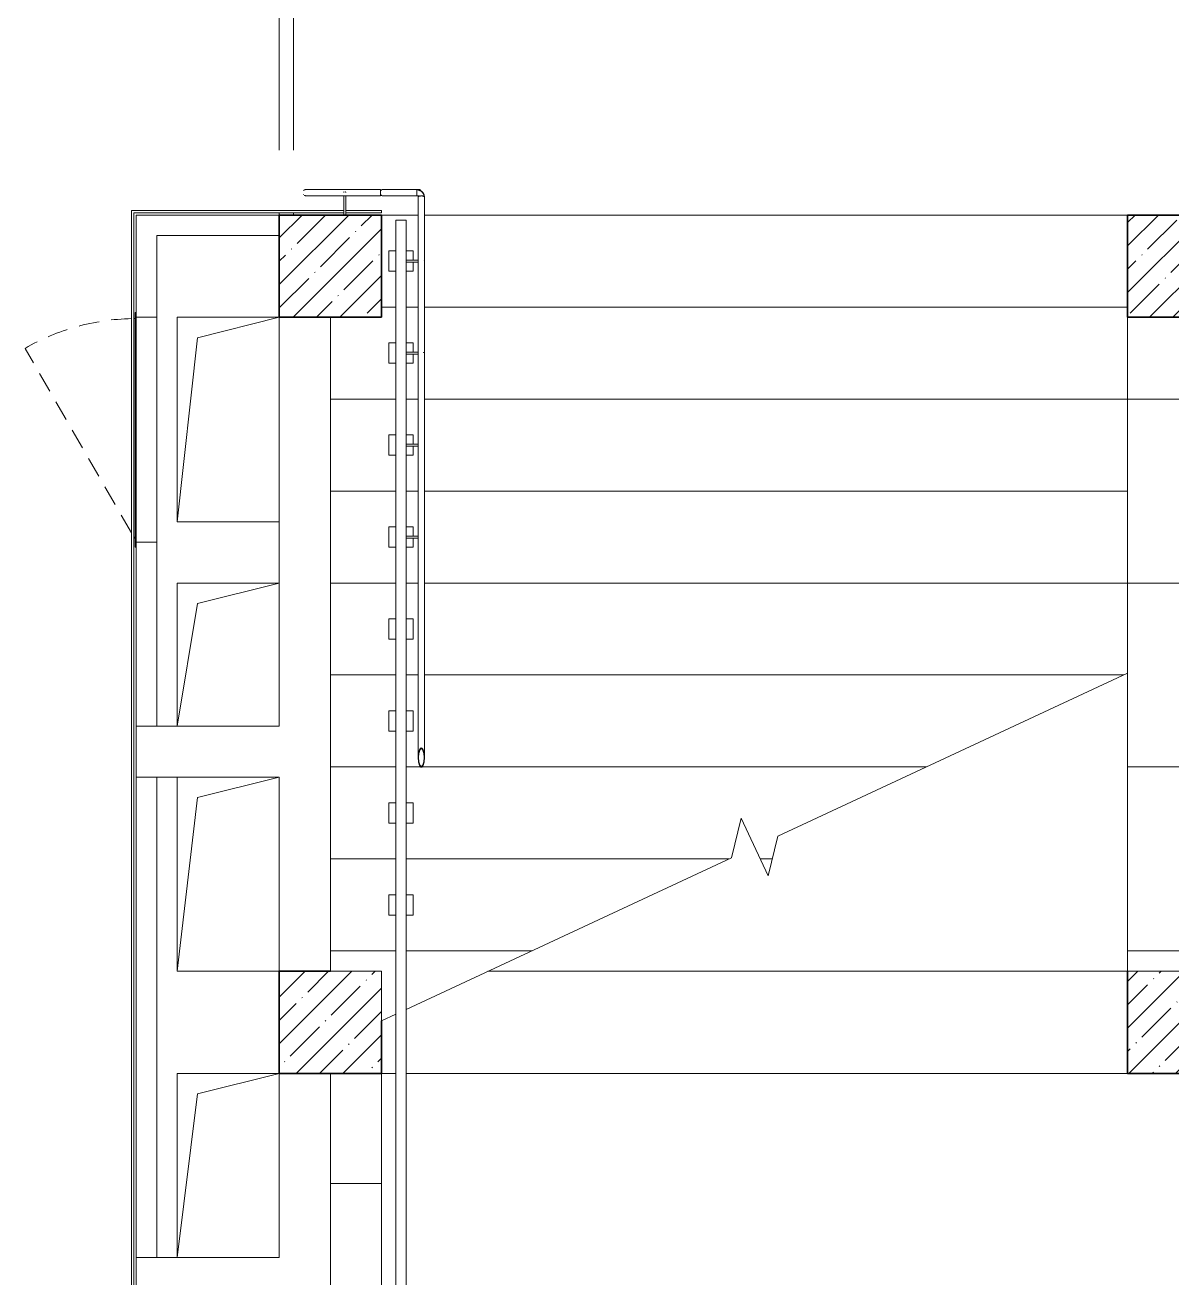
# Model space of a CAD drawing. Header units: millimetres. Extents: x 5993 to 95364, y 94667 to 143522.
# Drawn here: x 42504.1 to 42960.8, y 115850.9 to 116349.9 of the extents above; entities that cross this region are included whole.
import ezdxf

# ---------------------------------------------------------------- set-up
doc = ezdxf.new("R2010")
doc.units = ezdxf.units.MM
doc.linetypes.add('200_ШТРИХ__ш1_п0_6_', pattern=[160, 100, -60])
doc.linetypes.add('200_ШТРИХ_ш1п0_6_', pattern=[160, 100, -60])
for name, color, linetype, lineweight in [('0-2', 7, 'Continuous', 9), ('Контуры', 7, 'Continuous', 9), ('Линии свеса', 7, 'Continuous', 9), ('Линии-1', 7, '200_ШТРИХ_ш1п0_6_', 9), ('Марки вырезов', 7, 'Continuous', 9), ('Несущие колонны', 7, 'Continuous', 9), ('Несущие колонны-1', 7, 'Continuous', 35), ('Обобщенные модели', 7, 'Continuous', 9), ('Ограждение', 7, 'Continuous', 9), ('Ограждение-1', 7, 'Continuous', 20), ('Окна', 7, 'Continuous', 9), ('Открывание в плане-1', 7, '200_ШТРИХ__ш1_п0_6_', 9), ('Стены', 7, 'Continuous', 9), ('Стены-1', 7, 'Continuous', 13)]:
    doc.layers.add(name, color=color, linetype=linetype, lineweight=lineweight)

# ---------------------------------------------------------------- blocks, each defined once
blk = doc.blocks.new('BSC_Колонна _Прямоугольная - 500х500-V1-АИ2_01_План напольных покрытий и плинтусов 1го этажа _Часть 2_')
at = {"layer": 'Несущие колонны'}
h = blk.add_hatch(dxfattribs=at)
h.set_pattern_fill('FP_6', color=256, style=0, pattern_type=2)
h.set_pattern_definition([(45, (-12200, -28300), (-114.04925, 114.04925), []), (45, (-12085.95, -28300), (-114.04925, 114.04925), [201.613, -40.323, 3.353, -36.97])])
h.paths.add_polyline_path([(-250, -250), (250, -250), (250, 250), (-250, 250), (-250, 180.7)], flags=0)
at = {"layer": 'Несущие колонны-1'}
for p, q in [((250, 250), (-250, 250)), ((-250, 250), (-250, -250)), ((250, -250), (250, 250)), ((-250, -250), (250, -250))]:
    blk.add_line(p, q, dxfattribs=at)
blk = doc.blocks.new('BSC_Колонна _Прямоугольная - 500х700-V4-АИ2_01_План напольных покрытий и плинтусов 1го этажа _Часть 2_')
at = {"layer": 'Несущие колонны'}
h = blk.add_hatch(dxfattribs=at)
h.set_pattern_fill('FP_10', color=256, style=0, pattern_type=2)
h.set_pattern_definition([(315, (-24600, 16450), (114.04925, 114.04925), []), (315, (-24600, 16335.95), (114.04925, 114.04925), [201.613, -40.323, 3.353, -36.97])])
h.paths.add_polyline_path([(-250, 350), (-250, -350), (250, -350), (250, 350), (-195.6, 350)], flags=0)
at = {"layer": 'Несущие колонны-1'}
for p, q in [((250, 350), (-250, 350)), ((-250, 350), (-250, -350)), ((-250, -350), (-195.6, -350))]:
    blk.add_line(p, q, dxfattribs=at)
blk = doc.blocks.new('BSC_Колонна _Прямоугольная - 500х700-V5-АИ2_01_План напольных покрытий и плинтусов 1го этажа _Часть 2_')
at = {"layer": 'Несущие колонны'}
h = blk.add_hatch(dxfattribs=at)
h.set_pattern_fill('FP_11', color=256, style=0, pattern_type=2)
h.set_pattern_definition([(315, (-28300, 16450), (114.04925, 114.04925), []), (315, (-28300, 16335.95), (114.04925, 114.04925), [201.613, -40.323, 3.353, -36.97])])
h.paths.add_polyline_path([(-250, 350), (-250, -350), (250, -350), (250, 350)], flags=0)
at = {"layer": 'Несущие колонны-1'}
for p, q in [((250, 350), (-250, 350)), ((-250, 350), (-250, -350)), ((250, -350), (250, 350)), ((-250, -350), (250, -350))]:
    blk.add_line(p, q, dxfattribs=at)
blk = doc.blocks.new('AR_Отверстие прямоугольное _в плите_ - AR_Отверстие прямоугольное _в плите_-30552728-АИ2_01_План напольных покрытий и плинтусов 1го этажа _Часть 2_')
at = {"layer": 'Обобщенные модели'}
for p, q in [((250, 500), (-250, 500)), ((-250, 500), (-250, -500)), ((-150, 400), (250, 500)), ((-250, -500), (-150, 400)), ((-250, -500), (250, -500))]:
    blk.add_line(p, q, dxfattribs=at)
blk = doc.blocks.new('AR_Отверстие прямоугольное _в плите_ - AR_Отверстие прямоугольное _в плите_-30552824-АИ2_01_План напольных покрытий и плинтусов 1го этажа _Часть 2_')
at = {"layer": 'Обобщенные модели'}
for p, q in [((250, 350), (-250, 350)), ((-250, 350), (-250, -349.7)), ((-150, 250), (250, 350)), ((-250, -349.7), (-150, 250))]:
    blk.add_line(p, q, dxfattribs=at)
blk = doc.blocks.new('AR_Отверстие прямоугольное _в плите_ - AR_Отверстие прямоугольное _в плите_-30552826-АИ2_01_План напольных покрытий и плинтусов 1го этажа _Часть 2_')
at = {"layer": 'Обобщенные модели'}
for p, q in [((-250, 475), (-250, -475)), ((-150, 375), (250, 475)), ((-250, -475), (-150, 375)), ((-250, -475), (250, -475))]:
    blk.add_line(p, q, dxfattribs=at)
blk = doc.blocks.new('AR_Отверстие прямоугольное _в плите_ - AR_Отверстие прямоугольное _в плите_-30552785-АИ2_01_План напольных покрытий и плинтусов 1го этажа _Часть 2_')
at = {"layer": 'Обобщенные модели'}
for p, q in [((250, 450), (-250, 450)), ((-250, 450), (-250, -450)), ((-150, 350), (250, 450)), ((-250, -450), (-150, 350))]:
    blk.add_line(p, q, dxfattribs=at)
blk = doc.blocks.new('Ограждение_СКБ_Подвал1 - 145_Ограждение_СКБ_Актовый-27248847-АИ2_01_План напольных покрытий и плинтусов 1го этажа _Часть 2_')
at = {"layer": 'Ограждение'}
for p, q in [((-200, 25), (12160, 25)), ((-200, -25), (-200, 25)), ((12160, -25), (-200, -25))]:
    blk.add_line(p, q, dxfattribs=at)
blk = doc.blocks.new('О_Полоса_Трапеция прямоугольная_Прокат_ГОСТ 1032 - Крепежная пластина 2-27249182-АИ2_01_План напольных покрытий и плинтусов 1го этажа _Часть 2_')
at = {"layer": 'Ограждение'}
for p, q in [((0, 60), (0, 25)), ((100, 60), (0, 60)), ((100, 25), (100, 60)), ((0, -25), (0, -60)), ((100, -60), (0, -60)), ((100, -60), (100, -25))]:
    blk.add_line(p, q, dxfattribs=at)
blk = doc.blocks.new('О_Полоса_Трапеция прямоугольная_Прокат_ГОСТ 1032 - Крепежная пластина 2-V261-АИ2_01_План напольных покрытий и плинтусов 1го этажа _Часть 2_')
at = {"layer": 'Ограждение'}
for p, q in [((0, 60), (0, 25)), ((100, 60), (0, 60)), ((100, 25), (100, 60)), ((0, -25), (0, -60)), ((45.2, -60), (0, -60)), ((100, -60), (54.8, -60)), ((100, -60), (100, -25))]:
    blk.add_line(p, q, dxfattribs=at)
blk = doc.blocks.new('О_Кронштейн_Форма Г_Круг_ГОСТ 25903 - О_Кронштейн_Форма Г_Круг_ГОСТ 2590-2006 2-33587490-АИ2_01_План напольных покрытий и плинтусов 1го этажа _Часть 2_')
at = {"layer": 'Ограждение'}
for p, q in [((12627.5, 26980), (12570, 26980)), ((12570, 26970), (12627.5, 26970))]:
    blk.add_line(p, q, dxfattribs=at)
at = {"layer": 'Ограждение', "flags": 128}
for points in [[(12627.5, 26980), (12628.5, 26980), (12629.5, 26980)], [(12629.8, 26970), (12628.8, 26970), (12627.8, 26970), (12627.5, 26970)]]:
    blk.add_lwpolyline(points, dxfattribs=at)
blk = doc.blocks.new('О_Кронштейн_Форма Г_Круг_ГОСТ 25903 - О_Кронштейн_Форма Г_Круг_ГОСТ 2590-2006 2-V262-АИ2_01_План напольных покрытий и плинтусов 1го этажа _Часть 2_')
at = {"layer": 'Ограждение'}
for p, q in [((12627.5, 27880), (12570, 27880)), ((12570, 27870), (12627.5, 27870))]:
    blk.add_line(p, q, dxfattribs=at)
at = {"layer": 'Ограждение', "flags": 128}
for points in [[(12627.5, 27880), (12628.5, 27880), (12629.5, 27880)], [(12629.8, 27870), (12628.8, 27870), (12627.8, 27870), (12627.5, 27870)], [(12655, 27879.3), (12655.2, 27879.2), (12655.3, 27879.1), (12655.5, 27879), (12655.6, 27878.9), (12655.8, 27878.8), (12655.9, 27878.6), (12656.1, 27878.5), (12656.2, 27878.3), (12656.4, 27878.2), (12656.5, 27878), (12656.6, 27877.9), (12656.7, 27877.7), (12656.8, 27877.5), (12656.9, 27877.4), (12657, 27877.2), (12657.1, 27877), (12657.2, 27876.8), (12657.2, 27876.6), (12657.3, 27876.4), (12657.3, 27876.2)]]:
    blk.add_lwpolyline(points, dxfattribs=at)
blk = doc.blocks.new('О_Кронштейн_Форма Г_Круг_ГОСТ 25903 - О_Кронштейн_Форма Г_Круг_ГОСТ 2590-2006 2-V263-АИ2_01_План напольных покрытий и плинтусов 1го этажа _Часть 2_')
at = {"layer": 'Ограждение'}
for p, q in [((12627.5, 28330), (12570, 28330)), ((12570, 28320), (12627.5, 28320))]:
    blk.add_line(p, q, dxfattribs=at)
at = {"layer": 'Ограждение', "flags": 128}
for points in [[(12627.5, 28330), (12628.5, 28330), (12629.5, 28330)], [(12656.4, 28328.2), (12656.5, 28328), (12656.6, 28327.9), (12656.7, 28327.7)], [(12629.8, 28320), (12628.8, 28320), (12627.8, 28320), (12627.5, 28320)]]:
    blk.add_lwpolyline(points, dxfattribs=at)
blk = doc.blocks.new('О_Элемент поручня_Загиб_Труба_ГОСТ 87322 - О_Элемент поручня_Загиб_Труба_ГОСТ 8732-78-34865359-АИ2_01_План напольных покрытий и плинтусов 1го этажа _Часть 2_')
at = {"layer": 'Ограждение'}
for p, q in [((12622.7, 28664.8), (12622.7, 28675)), ((12622.7, 28645.8), (12622.7, 28664.8)), ((12622.7, 28645.3), (12622.7, 28645.8))]:
    blk.add_line(p, q, dxfattribs=at)
at = {"layer": 'Ограждение', "flags": 128}
for points in [[(12659.7, 28639.1), (12659.6, 28640.6), (12659.5, 28642.1), (12659.4, 28643.5), (12659.2, 28645), (12658.9, 28646.4), (12658.5, 28647.8), (12658.2, 28649.3), (12657.7, 28650.7), (12657.2, 28652), (12656.6, 28653.4), (12656, 28654.7), (12655.3, 28656), (12654.6, 28657.3), (12653.8, 28658.5), (12653, 28659.7), (12652.1, 28660.9), (12651.2, 28662), (12650.2, 28663.1), (12649.2, 28664.1), (12648.1, 28665.1), (12647.1, 28666.1), (12645.9, 28667), (12644.8, 28667.9), (12643.6, 28668.7), (12642.3, 28669.5), (12641.1, 28670.2), (12639.8, 28670.9), (12638.5, 28671.6), (12637.2, 28672.1), (12635.8, 28672.7), (12634.4, 28673.1), (12633.1, 28673.6), (12631.7, 28673.9), (12630.2, 28674.3), (12628.8, 28674.5), (12627.4, 28674.7), (12625.9, 28674.9), (12624.5, 28675), (12623, 28675), (12622.7, 28675)], [(12658.2, 28639.1), (12658.1, 28640.5), (12658, 28641.9), (12657.9, 28643.3), (12657.7, 28644.7), (12657.4, 28646.1), (12657.1, 28647.5), (12656.7, 28648.8), (12656.3, 28650.2), (12655.8, 28651.5), (12655.2, 28652.8), (12654.7, 28654), (12654, 28655.3), (12653.3, 28656.5), (12652.6, 28657.7), (12651.8, 28658.8), (12650.9, 28659.9), (12650, 28661), (12649.1, 28662.1), (12648.1, 28663.1), (12647.1, 28664), (12646.1, 28665), (12645, 28665.9), (12643.9, 28666.7), (12642.7, 28667.5), (12641.6, 28668.2), (12640.4, 28668.9), (12639.1, 28669.6), (12637.9, 28670.2), (12636.6, 28670.8), (12635.3, 28671.3), (12634, 28671.7), (12632.6, 28672.1), (12631.3, 28672.5), (12629.9, 28672.8), (12628.6, 28673), (12627.2, 28673.2), (12625.8, 28673.4), (12624.4, 28673.5), (12623, 28673.5), (12622.7, 28673.5)], [(12622.7, 28645), (12623, 28645), (12623.3, 28645), (12623.6, 28645), (12623.9, 28644.9), (12624.2, 28644.9), (12624.5, 28644.8), (12624.8, 28644.7), (12625.1, 28644.6), (12625.4, 28644.5), (12625.6, 28644.4), (12625.9, 28644.3), (12626.2, 28644.2), (12626.4, 28644.1), (12626.7, 28643.9), (12626.9, 28643.8), (12627.1, 28643.6), (12627.4, 28643.5), (12627.6, 28643.3), (12627.8, 28643.1), (12628, 28643), (12628.1, 28642.8), (12628.3, 28642.6), (12628.5, 28642.4), (12628.6, 28642.2), (12628.7, 28642), (12628.9, 28641.8), (12629, 28641.6), (12629.1, 28641.4), (12629.2, 28641.2), (12629.3, 28641), (12629.4, 28640.8), (12629.4, 28640.6), (12629.5, 28640.4), (12629.5, 28640.2), (12629.6, 28640), (12629.6, 28639.8), (12629.6, 28639.6), (12629.6, 28639.4), (12629.7, 28639.2), (12629.7, 28639.1)]]:
    blk.add_lwpolyline(points, dxfattribs=at)
at = {"layer": 'Ограждение'}
for major_axis, start_param, end_param in [((15, 0), 2.094395, 3.141593), ((-15, 0), 0, 0.261799), ((15, 0), 1.832596, 1.953651), ((15, 0), 1.308997, 1.570796)]:
    blk.add_ellipse((12644.7, 28639.1), major_axis=major_axis, ratio=0.316146, start_param=start_param, end_param=end_param, dxfattribs=at)
blk = doc.blocks.new('О_Элемент поручня_Маршевый_Труба_ГОСТ 8732-78 - О_Элемент поручня_Маршевый_Труба_ГОСТ 8732-78-33739345-АИ2_01_План напольных покрытий и плинтусов 1го этажа _Часть 2_')
at = {"layer": 'Ограждение'}
for p, q in [((-4.7, 30), (-2748.2, 30)), ((-2748.2, 0), (-4.7, 0))]:
    blk.add_line(p, q, dxfattribs=at)
for start_param, end_param in [(6.058786, 6.283185), (3.141593, 3.665191), (5.615583, 5.834386), (3.680523, 4.18879), (5.403631, 5.605988), (5.180232, 5.360339), (4.199543, 4.45059), (4.722369, 4.936788), (4.460609, 4.712389)]:
    blk.add_ellipse((-4.7, 15), major_axis=(0, 15), ratio=0.316146, start_param=start_param, end_param=end_param, dxfattribs=at)
at = {"layer": 'Ограждение-1', "flags": 128}
for points in [[(-2700.8, 15), (-2701.4, 17.3), (-2703.1, 19.6), (-2705.9, 21.8), (-2709.8, 23.8), (-2714.7, 25.6), (-2720.3, 27.1), (-2726.7, 28.4), (-2733.6, 29.3), (-2740.8, 29.8), (-2748.2, 30), (-2755.6, 29.8), (-2762.9, 29.3), (-2769.8, 28.4), (-2776.1, 27.1), (-2781.8, 25.6), (-2786.6, 23.8), (-2790.5, 21.8), (-2793.3, 19.6), (-2795.1, 17.3), (-2795.7, 15)], [(-2795.7, 15), (-2795.1, 12.7), (-2793.3, 10.4), (-2790.5, 8.2), (-2786.6, 6.2), (-2781.8, 4.4), (-2776.1, 2.9), (-2769.8, 1.6), (-2762.9, 0.7), (-2755.6, 0.2), (-2748.2, 0), (-2740.8, 0.2), (-2733.6, 0.7), (-2726.7, 1.6), (-2720.3, 2.9), (-2714.7, 4.4), (-2709.8, 6.2), (-2705.9, 8.2), (-2703.1, 10.4), (-2701.4, 12.7), (-2700.8, 15)], [(-2790.9, 15), (-2790.4, 17.1), (-2788.8, 19.2), (-2786.3, 21.1), (-2782.8, 22.9), (-2778.4, 24.5), (-2773.3, 25.9), (-2767.6, 27), (-2761.4, 27.8), (-2754.9, 28.3), (-2748.2, 28.5), (-2741.5, 28.3), (-2735, 27.8), (-2728.8, 27), (-2723.1, 25.9), (-2718, 24.5), (-2713.7, 22.9), (-2710.2, 21.1), (-2707.6, 19.2), (-2706, 17.1), (-2705.5, 15)], [(-2705.5, 15), (-2706, 12.9), (-2707.6, 10.8), (-2710.2, 8.9), (-2713.7, 7.1), (-2718, 5.5), (-2723.1, 4.1), (-2728.8, 3), (-2735, 2.2), (-2741.5, 1.7), (-2748.2, 1.5), (-2754.9, 1.7), (-2761.4, 2.2), (-2767.6, 3), (-2773.3, 4.1), (-2778.4, 5.5), (-2782.8, 7.1), (-2786.3, 8.9), (-2788.8, 10.8), (-2790.4, 12.9), (-2790.9, 15)]]:
    blk.add_lwpolyline(points, dxfattribs=at)
blk = doc.blocks.new('О_Кронштейн_Форма Г_Круг_ГОСТ 25903 - О_Кронштейн_Форма Г_Круг_ГОСТ 2590-2006 2-33754822-АИ2_01_План напольных покрытий и плинтусов 1го этажа _Часть 2_')
at = {"layer": 'Ограждение'}
for p, q in [((12265, 28635), (12265, 28550)), ((12275, 28550), (12275, 28635))]:
    blk.add_line(p, q, dxfattribs=at)
at = {"layer": 'Ограждение', "flags": 128}
for points in [[(12265, 28660.2), (12265, 28660.4), (12265, 28660.6), (12265.1, 28660.8), (12265.1, 28661), (12265.1, 28661.2), (12265.2, 28661.4), (12265.3, 28661.6), (12265.3, 28661.8), (12265.4, 28661.9), (12265.5, 28662.1), (12265.6, 28662.3), (12265.7, 28662.5), (12265.8, 28662.7), (12265.9, 28662.8), (12266, 28663), (12266.1, 28663.1), (12266.2, 28663.3), (12266.4, 28663.4), (12266.5, 28663.6), (12266.7, 28663.7), (12266.8, 28663.9), (12267, 28664), (12267.1, 28664.1), (12267.3, 28664.2), (12267.5, 28664.3), (12267.6, 28664.4)], [(12265, 28635), (12265, 28636), (12265, 28637), (12265, 28638), (12265, 28639), (12265, 28640), (12265, 28640.9), (12265, 28641.9), (12265, 28642.9), (12265, 28643.8), (12265, 28644.7)], [(12272.5, 28664.3), (12272.7, 28664.2), (12272.8, 28664.1), (12273, 28664), (12273.1, 28663.9), (12273.3, 28663.8), (12273.4, 28663.6), (12273.6, 28663.5), (12273.7, 28663.3), (12273.9, 28663.2), (12274, 28663), (12274.1, 28662.9), (12274.2, 28662.7), (12274.3, 28662.5), (12274.4, 28662.4), (12274.5, 28662.2), (12274.6, 28662), (12274.7, 28661.8), (12274.7, 28661.6), (12274.8, 28661.4), (12274.8, 28661.2), (12274.9, 28661), (12274.9, 28660.8), (12275, 28660.7), (12275, 28660.5), (12275, 28660.3), (12275, 28660.1)], [(12275, 28645), (12275, 28644.1), (12275, 28643.1), (12275, 28642.2), (12275, 28641.2), (12275, 28640.2), (12275, 28639.2), (12275, 28638.3), (12275, 28637.3), (12275, 28636.3), (12275, 28635.3), (12275, 28635)]]:
    blk.add_lwpolyline(points, dxfattribs=at)
blk = doc.blocks.new('О_Элемент поручня_Площадочный_Двухуровневый_ГОСТ 87322 - О_Элемент поручня_Площадочный_Двухуровневый_ГОСТ 8732-78-33676475-АИ2_01_План напольных покрытий и плинтусов 1го этажа _Часть 2_')
at = {"layer": 'Ограждение'}
for p, q in [((310, -10), (0, -10)), ((0, -25), (0, -10)), ((0, -40), (0, -25)), ((0, -40), (310, -40))]:
    blk.add_line(p, q, dxfattribs=at)
at = {"layer": 'Ограждение', "flags": 128}
for points in [[(310, -10), (312.2, -10), (314.4, -10)], [(365, -10), (365, -10), (364.8, -10), (364.6, -10), (364.3, -10), (363.9, -10), (363.4, -10), (362.9, -10), (362.2, -10), (361.5, -10), (360.7, -10), (359.8, -10), (358.8, -10), (357.7, -10), (356.6, -10), (355.4, -10), (354.1, -10), (352.8, -10), (351.3, -10), (349.9, -10), (348.3, -10), (346.7, -10), (345, -10), (343.3, -10), (341.5, -10), (339.7, -10), (337.8, -10), (335.9, -10), (334, -10), (332, -10), (329.9, -10), (327.9, -10), (325.8, -10), (323.6, -10), (321.5, -10), (319.3, -10), (317.2, -10), (315, -10), (312.8, -10), (310.6, -10), (310, -10)], [(310, -40), (312.2, -40), (314.4, -40), (316.6, -40), (318.8, -40), (320.9, -40), (323.1, -40), (325.2, -40), (327.3, -40), (329.4, -40), (331.4, -40), (333.4, -40), (335.4, -40), (337.3, -40), (339.2, -40), (341.1, -40), (342.8, -40), (344.6, -40), (346.3, -40), (347.9, -40), (349.5, -40), (351, -40), (352.4, -40), (353.8, -40), (355.1, -40), (356.3, -40), (357.4, -40), (358.5, -40), (359.5, -40), (360.4, -40), (361.3, -40), (362, -40), (362.7, -40), (363.3, -40), (363.8, -40), (364.2, -40), (364.5, -40), (364.8, -40), (364.9, -40), (365, -40), (365, -40)], [(315, -40), (312.8, -40), (310.6, -40)], [(315, -10), (316.6, -10), (318.8, -10), (320.9, -10), (323.1, -10), (325.2, -10), (327.3, -10), (329.4, -10), (331.4, -10), (333.4, -10), (335.4, -10), (337.3, -10), (339.2, -10), (341.1, -10), (342.8, -10), (344.1, -10)], [(343.3, -40), (341.5, -40), (339.7, -40), (337.8, -40), (335.9, -40), (334, -40), (332, -40), (329.9, -40), (327.9, -40), (325.8, -40), (323.6, -40), (321.5, -40), (319.3, -40), (317.2, -40), (315, -40)], [(344.6, -10), (346.3, -10), (347.9, -10), (349.5, -10), (351, -10), (352.4, -10), (353.8, -10), (355.1, -10), (356.3, -10), (357.4, -10), (358.5, -10), (359.5, -10), (360.4, -10), (361.3, -10), (362, -10), (362.7, -10), (363.3, -10), (363.8, -10), (364.2, -10), (364.5, -10), (364.8, -10), (364.9, -10), (365, -10), (365, -10)], [(365, -40), (365, -40), (364.8, -40), (364.6, -40), (364.3, -40), (363.9, -40), (363.4, -40), (362.9, -40), (362.2, -40), (361.5, -40), (360.7, -40), (359.8, -40), (358.8, -40), (357.7, -40), (356.6, -40), (355.4, -40), (354.1, -40), (352.8, -40), (351.3, -40), (349.9, -40), (348.3, -40), (346.7, -40), (345, -40)], [(365, -10), (365.6, -10), (366.2, -10), (366.8, -10.1), (367.4, -10.2), (368, -10.3), (368.6, -10.4), (369.1, -10.6), (369.7, -10.8), (370.3, -11), (370.8, -11.2), (371.4, -11.4), (371.9, -11.7), (372.5, -12)], [(372.6, -37.9), (372.1, -38.2), (371.5, -38.5), (371, -38.8), (370.4, -39), (369.9, -39.2), (369.3, -39.4), (368.7, -39.5), (368.1, -39.7), (367.5, -39.8), (367, -39.9), (366.4, -39.9), (365.8, -40), (365.2, -40), (365, -40)], [(375.8, -14.5), (376.2, -15), (376.6, -15.4), (376.9, -15.9), (377.3, -16.4)], [(377.4, -33.5), (377, -34), (376.7, -34.4), (376.3, -34.9), (375.9, -35.3)]]:
    blk.add_lwpolyline(points, dxfattribs=at)
blk = doc.blocks.new('О_Элемент поручня_Маршевый_Труба_ГОСТ 8732-78 - О_Элемент поручня_Маршевый_Труба_ГОСТ 8732-78-33739280-АИ2_01_План напольных покрытий и плинтусов 1го этажа _Часть 2_')
at = {"layer": 'Ограждение'}
for p, q in [((-7.5, 30), (-190.3, 30)), ((-192.5, 0), (-7.5, 0))]:
    blk.add_line(p, q, dxfattribs=at)
for centre, major_axis, start_param, end_param in [((-192.5, 15), (0, 15), 2.094395, 3.141593), ((-192.5, 15), (0, 13.5), 2.218537, 3.403392), ((-192.5, 15), (0, 15), 3.141593, 3.590392), ((-7.5, 15), (0, 15), 4.712389, 6.283185), ((-7.5, 15), (0, 15), 3.141593, 4.712389)]:
    blk.add_ellipse(centre, major_axis=major_axis, ratio=0.5, start_param=start_param, end_param=end_param, dxfattribs=at)
blk = doc.blocks.new('AR_Отверстие Ниша - Лючок-36787043-АИ2_01_План напольных покрытий и плинтусов 1го этажа _Часть 2_')
at = {"layer": 'Окна'}
for p, q in [((550, 50), (-550, 50)), ((-550, 50), (-550, -50)), ((550, -50), (550, 50)), ((-550, -50), (550, -50))]:
    blk.add_line(p, q, dxfattribs=at)
blk = doc.blocks.new('Л_Общий_Лючок - Лючок-36776942-АИ2_01_План напольных покрытий и плинтусов 1го этажа _Часть 2_')
at = {"layer": 'Окна'}
for p, q in [((1124, 6), (-24, 6)), ((-24, 6), (-24, 0)), ((1124, 6), (1124, 0))]:
    blk.add_line(p, q, dxfattribs=at)
at = {"layer": 'Открывание в плане-1'}
for p, q in [((45.8, 23), (948.2, 544)), ((16.4, 6), (26.8, 12))]:
    blk.add_line(p, q, dxfattribs=at)
for start, end in [(1.21343, 30), (0.31655, 0.6331)]:
    blk.add_arc((6, 0), 1088, start, end, dxfattribs=at)

msp = doc.modelspace()

# ---------------------------------------------------------------- hatches: boundary and pattern name
at = {"layer": 'Несущие колонны'}
h = msp.add_hatch(dxfattribs=at)
h.set_pattern_fill('FP_2', color=256, scale=0.081395, style=0, pattern_type=2)
h.set_pattern_definition([(45, (41632.67, 113950.373), (-9.283096, 9.283096), []), (45, (41641.954, 113950.373), (-9.283096, 9.283096), [16.41031, -3.28203, 0.27292, -3.00919])])
h.paths.add_polyline_path([(42605.35, 115932.35), (42646.04, 115932.35), (42646.04, 115973.05), (42605.35, 115973.05), (42605.35, 115953.29)], flags=0)

# ---------------------------------------------------------------- linework, layer by layer
at = {"layer": 'Контуры'}
for p, q in [((42660.68, 116274.21), (42646.04, 116274.21)), ((42943.14, 116274.21), (42663.12, 116274.21)), ((42943.14, 116233.52), (42943.14, 116200.96)), ((42943.14, 116233.52), (42943.14, 116200.96)), ((42943.14, 116200.96), (42943.14, 116127.7)), ((42943.14, 116164.33), (42943.14, 116127.7)), ((42943.14, 116127.7), (42943.14, 116054.45)), ((42943.14, 116054.45), (42943.14, 115981.19)), ((42625.7, 115981.19), (42625.7, 115973.05)), ((42943.14, 115981.19), (42943.14, 115973.05)), ((42625.7, 115973.05), (42646.04, 115973.05)), ((42646.04, 115973.05), (42646.04, 115953.29)), ((42943.14, 115973.05), (43000.11, 115973.05))]:
    msp.add_line(p, q, dxfattribs=at)
at = {"layer": 'Линии свеса'}
for p, q in [((42651.74, 116237.59), (42646.04, 116237.59)), ((42660.68, 116237.59), (42655.81, 116237.59)), ((42943.14, 116237.59), (42663.12, 116237.59)), ((42651.74, 116200.96), (42625.7, 116200.96)), ((42660.68, 116200.96), (42655.81, 116200.96)), ((42943.14, 116200.96), (42663.12, 116200.96)), ((43561.74, 116200.96), (42943.14, 116200.96)), ((42651.74, 116164.33), (42625.7, 116164.33)), ((42660.7, 116164.33), (42655.81, 116164.33)), ((42943.14, 116164.33), (42663.11, 116164.33)), ((42651.74, 116127.7), (42625.7, 116127.7)), ((42660.7, 116127.7), (42655.81, 116127.7)), ((42943.14, 116127.7), (42663.1, 116127.7)), ((43409.54, 116127.7), (42943.14, 116127.7)), ((42651.74, 116091.07), (42625.7, 116091.07)), ((42660.7, 116091.07), (42655.81, 116091.07)), ((42941.51, 116091.07), (42663.1, 116091.07)), ((42651.74, 116054.45), (42625.7, 116054.45)), ((42661.58, 116054.45), (42655.81, 116054.45)), ((42862.97, 116054.45), (42662.22, 116054.45)), ((43252.44, 116054.45), (42943.14, 116054.45)), ((42651.74, 116017.82), (42625.7, 116017.82)), ((42784.42, 116017.82), (42655.81, 116017.82)), ((42801.61, 116017.82), (42796.8, 116017.82)), ((42651.74, 115981.19), (42625.7, 115981.19)), ((42705.87, 115981.19), (42655.81, 115981.19)), ((43095.34, 115981.19), (42943.14, 115981.19))]:
    msp.add_line(p, q, dxfattribs=at)
at = {"layer": 'Линии-1'}
for p, q in [((42605.35, 116720.02), (42605.35, 116276.09)), ((42611.04, 116720.02), (42611.04, 116276.09)), ((42605.35, 116275.19), (42605.35, 116274.21)), ((42611.04, 116275.19), (42611.04, 116274.21))]:
    msp.add_line(p, q, dxfattribs=at)
at = {"layer": 'Марки вырезов'}
for p, q in [((42803.81, 116026.86), (42943.14, 116091.83)), ((42785.37, 116018.26), (42789.22, 116034.09)), ((42789.22, 116034.09), (42799.97, 116011.04)), ((42799.97, 116011.04), (42803.81, 116026.86)), ((42655.81, 115957.85), (42785.37, 116018.26)), ((42646.04, 115953.29), (42651.74, 115955.95))]:
    msp.add_line(p, q, dxfattribs=at)
at = {"layer": 'Несущие колонны-1'}
for p, q in [((42625.7, 115973.05), (42605.35, 115973.05)), ((42605.35, 115973.05), (42605.35, 115932.35)), ((42646.04, 115932.35), (42646.04, 115953.29)), ((42605.35, 115932.35), (42646.04, 115932.35))]:
    msp.add_line(p, q, dxfattribs=at)
at = {"layer": 'Стены'}
for p, q in [((42546.5, 115584.55), (42546.5, 116276.09)), ((42546.5, 116276.09), (42631, 116276.09)), ((42547.39, 116275.19), (42547.39, 115585.45)), ((42631.02, 116275.19), (42547.39, 116275.19)), ((42631.79, 116276.09), (42646.04, 116276.09)), ((42646.04, 116275.19), (42631.79, 116275.19)), ((42646.04, 116276.09), (42646.04, 116275.19)), ((42646.04, 115932.35), (42646.04, 115888.49))]:
    msp.add_line(p, q, dxfattribs=at)
at = {"layer": 'Стены-1'}
for p, q in [((42548.37, 116274.21), (42548.37, 116233.52)), ((42556.51, 116274.21), (42548.37, 116274.21)), ((42605.35, 116274.21), (42556.51, 116274.21)), ((42556.51, 116233.52), (42556.51, 116266.08)), ((42556.51, 116266.08), (42605.35, 116266.08)), ((42605.35, 116233.52), (42605.35, 116070.73)), ((42625.7, 115981.19), (42625.7, 116233.52)), ((42548.37, 116143.98), (42548.37, 116070.73)), ((42556.51, 116070.73), (42556.51, 116143.98)), ((42548.37, 116070.73), (42556.51, 116070.73)), ((42605.35, 116070.73), (42548.37, 116070.73)), ((42548.37, 116070.73), (42548.37, 116050.38)), ((42548.37, 116050.38), (42605.35, 116050.38)), ((42548.37, 116050.38), (42548.37, 115859.1)), ((42556.51, 116050.38), (42548.37, 116050.38)), ((42556.51, 115859.1), (42556.51, 116050.38)), ((42605.35, 116050.38), (42605.35, 115973.05)), ((42605.35, 115973.05), (42625.7, 115973.05)), ((42943.14, 115973.05), (42688.41, 115973.05)), ((42646.04, 115953.29), (42646.04, 115932.35)), ((42625.7, 115932.35), (42605.35, 115932.35)), ((42605.35, 115932.35), (42605.35, 115859.1)), ((42625.7, 115541.66), (42625.7, 115932.35)), ((42646.04, 115932.35), (42651.74, 115932.35)), ((42655.81, 115932.35), (42943.14, 115932.35)), ((42625.7, 115888.49), (42625.7, 115541.66)), ((42646.04, 115888.49), (42625.7, 115888.49)), ((42646.04, 115541.66), (42646.04, 115888.49)), ((42605.35, 115859.1), (42548.37, 115859.1)), ((42548.37, 115859.1), (42548.37, 115838.75)), ((42548.37, 115859.1), (42556.51, 115859.1))]:
    msp.add_line(p, q, dxfattribs=at)

# ---------------------------------------------------------------- block references
at = {"layer": '0-2', "xscale": 0.08139549610658335, "yscale": 0.08139549610658335, "zscale": 0.08139549610658335}
for name, p, rotation in [('О_Элемент поручня_Площадочный_Двухуровневый_ГОСТ 87322 - О_Элемент поручня_Площадочный_Двухуровневый_ГОСТ 8732-78-33676475-АИ2_01_План напольных покрытий и плинтусов 1го этажа _Часть 2_', (42645.63, 116281.13), 180), ('О_Элемент поручня_Маршевый_Труба_ГОСТ 8732-78 - О_Элемент поручня_Маршевый_Труба_ГОСТ 8732-78-33739280-АИ2_01_План напольных покрытий и плинтусов 1го этажа _Часть 2_', (42645.63, 116284.39), 180), ('О_Элемент поручня_Маршевый_Труба_ГОСТ 8732-78 - О_Элемент поручня_Маршевый_Труба_ГОСТ 8732-78-33739345-АИ2_01_План напольных покрытий и плинтусов 1го этажа _Часть 2_', (42663.12, 116281.86), 89.9999999999999), ('Ограждение_СКБ_Подвал1 - 145_Ограждение_СКБ_Актовый-27248847-АИ2_01_План напольных покрытий и плинтусов 1го этажа _Часть 2_', (42653.78, 116255.9), 269.9999999999989), ('BSC_Колонна _Прямоугольная - 500х700-V5-АИ2_01_План напольных покрытий и плинтусов 1го этажа _Часть 2_', (42971.63, 116253.87), 89.9999999999999), ('Л_Общий_Лючок - Лючок-36776942-АИ2_01_План напольных покрытий и плинтусов 1го этажа _Часть 2_', (42548.37, 116143.98), 89.99999999999993), ('AR_Отверстие Ниша - Лючок-36787043-АИ2_01_План напольных покрытий и плинтусов 1го этажа _Часть 2_', (42552.44, 116188.75), 269.9999999999999), ('BSC_Колонна _Прямоугольная - 500х700-V4-АИ2_01_План напольных покрытий и плинтусов 1го этажа _Часть 2_', (42971.63, 115952.7), 89.9999999999999)]:
    msp.add_blockref(name, p, dxfattribs=dict(at, rotation=rotation))
for name, p in [('О_Кронштейн_Форма Г_Круг_ГОСТ 25903 - О_Кронштейн_Форма Г_Круг_ГОСТ 2590-2006 2-33754822-АИ2_01_План напольных покрытий и плинтусов 1го этажа _Часть 2_', (41632.67, 113950.37)), ('О_Элемент поручня_Загиб_Труба_ГОСТ 87322 - О_Элемент поручня_Загиб_Труба_ГОСТ 8732-78-34865359-АИ2_01_План напольных покрытий и плинтусов 1го этажа _Часть 2_', (41632.67, 113950.37)), ('BSC_Колонна _Прямоугольная - 500х500-V1-АИ2_01_План напольных покрытий и плинтусов 1го этажа _Часть 2_', (42625.7, 116253.87)), ('О_Кронштейн_Форма Г_Круг_ГОСТ 25903 - О_Кронштейн_Форма Г_Круг_ГОСТ 2590-2006 2-V263-АИ2_01_План напольных покрытий и плинтусов 1го этажа _Часть 2_', (41632.67, 113950.37)), ('AR_Отверстие прямоугольное _в плите_ - AR_Отверстие прямоугольное _в плите_-30552728-АИ2_01_План напольных покрытий и плинтусов 1го этажа _Часть 2_', (42585, 116192.82)), ('О_Кронштейн_Форма Г_Круг_ГОСТ 25903 - О_Кронштейн_Форма Г_Круг_ГОСТ 2590-2006 2-V262-АИ2_01_План напольных покрытий и плинтусов 1го этажа _Часть 2_', (41632.67, 113950.37)), ('О_Кронштейн_Форма Г_Круг_ГОСТ 25903 - О_Кронштейн_Форма Г_Круг_ГОСТ 2590-2006 2-33587490-АИ2_01_План напольных покрытий и плинтусов 1го этажа _Часть 2_', (41632.67, 113987)), ('О_Кронштейн_Форма Г_Круг_ГОСТ 25903 - О_Кронштейн_Форма Г_Круг_ГОСТ 2590-2006 2-33587490-АИ2_01_План напольных покрытий и плинтусов 1го этажа _Часть 2_', (41632.67, 113950.37)), ('AR_Отверстие прямоугольное _в плите_ - AR_Отверстие прямоугольное _в плите_-30552824-АИ2_01_План напольных покрытий и плинтусов 1го этажа _Часть 2_', (42585, 116099.19)), ('AR_Отверстие прямоугольное _в плите_ - AR_Отверстие прямоугольное _в плите_-30552826-АИ2_01_План напольных покрытий и плинтусов 1го этажа _Часть 2_', (42585, 116011.71)), ('AR_Отверстие прямоугольное _в плите_ - AR_Отверстие прямоугольное _в плите_-30552785-АИ2_01_План напольных покрытий и плинтусов 1го этажа _Часть 2_', (42585, 115895.73))]:
    msp.add_blockref(name, p, dxfattribs=at)
at = {"layer": '0-2', "extrusion": (0, 0, -1), "xscale": 0.08139549610658335, "yscale": 0.08139549610658335, "zscale": 0.08139549610658335, "rotation": 270.0000000000011}
for name, p in [('О_Полоса_Трапеция прямоугольная_Прокат_ГОСТ 1032 - Крепежная пластина 2-V261-АИ2_01_План напольных покрытий и плинтусов 1го этажа _Часть 2_', (-42653.78, 116259.97)), ('О_Полоса_Трапеция прямоугольная_Прокат_ГОСТ 1032 - Крепежная пластина 2-V261-АИ2_01_План напольных покрытий и плинтусов 1го этажа _Часть 2_', (-42653.78, 116223.34)), ('О_Полоса_Трапеция прямоугольная_Прокат_ГОСТ 1032 - Крепежная пластина 2-V261-АИ2_01_План напольных покрытий и плинтусов 1го этажа _Часть 2_', (-42653.78, 116186.71)), ('О_Полоса_Трапеция прямоугольная_Прокат_ГОСТ 1032 - Крепежная пластина 2-V261-АИ2_01_План напольных покрытий и плинтусов 1го этажа _Часть 2_', (-42653.78, 116150.09)), ('О_Полоса_Трапеция прямоугольная_Прокат_ГОСТ 1032 - Крепежная пластина 2-27249182-АИ2_01_План напольных покрытий и плинтусов 1го этажа _Часть 2_', (-42653.78, 116113.46)), ('О_Полоса_Трапеция прямоугольная_Прокат_ГОСТ 1032 - Крепежная пластина 2-27249182-АИ2_01_План напольных покрытий и плинтусов 1го этажа _Часть 2_', (-42653.78, 116076.83)), ('О_Полоса_Трапеция прямоугольная_Прокат_ГОСТ 1032 - Крепежная пластина 2-27249182-АИ2_01_План напольных покрытий и плинтусов 1го этажа _Часть 2_', (-42653.78, 116040.2)), ('О_Полоса_Трапеция прямоугольная_Прокат_ГОСТ 1032 - Крепежная пластина 2-27249182-АИ2_01_План напольных покрытий и плинтусов 1го этажа _Часть 2_', (-42653.78, 116003.57))]:
    msp.add_blockref(name, p, dxfattribs=at)

doc.saveas('drawing.dxf')
